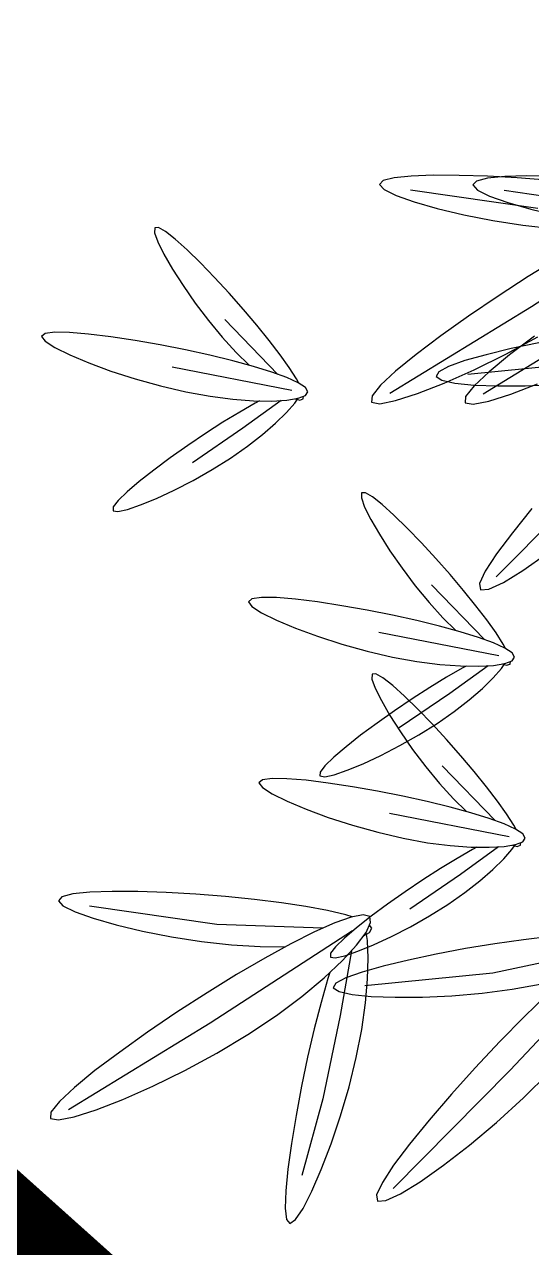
# Model space of a CAD drawing. Extents: x 302512 to 1034855, y -184136 to 410364.
# Drawn here: x 532827 to 534357, y -142733 to -139042 of the extents above; entities that cross this region are included whole.
import ezdxf

# ---------------------------------------------------------------- set-up
doc = ezdxf.new("R2010")
doc.units = 0
doc.header["$MEASUREMENT"] = 0
doc.linetypes.add('DASHED2', pattern=[0.375, 0.25, -0.125])
for name, color, linetype in [('PUB_TEXT', 7, 'Continuous'), ('坐椅', 7, 'Continuous'), ('树', 80, 'Continuous'), ('绿化', 97, 'Continuous'), ('绿地', 3, 'Continuous')]:
    doc.layers.add(name, color=color, linetype=linetype)
doc.styles.add('DIM_FONT', font='SIMPLEX.shx', dxfattribs={"width": 0.8})

# ---------------------------------------------------------------- blocks, each defined once
blk = doc.blocks.new('_F43BVI')
at = {"layer": '绿地'}
for p, q in [((-0.5587, 0.33), (-0.5031, 0.1218)), ((-0.5821, 0.2813), (-0.6544, 0.1346)), ((-0.4656, 0.2346), (-0.4167, 0.0292)), ((-0.65, 0.1902), (-0.6645, 0.1552)), ((-0.6529, 0.1989), (-0.6633, 0.1677)), ((-0.6216, 0.1595), (-0.6035, 0.1891)), ((-0.6052, 0.1435), (-0.5893, 0.1783)), ((-0.4116, 0.1779), (-0.4466, 0.0182)), ((-0.6196, 0.1685), (-0.6919, 0.0218)), ((-0.6633, 0.1677), (-0.6711, 0.1408)), ((-0.6386, 0.1344), (-0.6216, 0.1595)), ((-0.2873, 0.1604), (-0.1907, -0.0273)), ((-0.6645, 0.1552), (-0.6782, 0.12)), ((-0.6711, 0.1408), (-0.6758, 0.1194)), ((-0.6227, 0.1091), (-0.6052, 0.1435)), ((-0.6535, 0.115), (-0.6386, 0.1344)), ((-0.6782, 0.12), (-0.6905, 0.0861)), ((-0.6758, 0.1194), (-0.6767, 0.1051)), ((-0.6654, 0.1028), (-0.6535, 0.115)), ((-0.641, 0.0764), (-0.6227, 0.1091)), ((-0.5031, 0.1218), (-0.4543, -0.0836)), ((-0.4568, 0.1168), (-0.4606, 0.081)), ((-0.4103, 0.0833), (-0.4003, 0.1195)), ((-0.6767, 0.1051), (-0.6734, 0.0992)), ((-0.6734, 0.0992), (-0.6654, 0.1028)), ((-0.6905, 0.0861), (-0.7008, 0.055)), ((-0.4606, 0.081), (-0.4632, 0.0482)), ((-0.4208, 0.0502), (-0.4103, 0.0833)), ((-0.6591, 0.0467), (-0.641, 0.0764)), ((-0.7008, 0.055), (-0.7086, 0.028)), ((-0.6761, 0.0216), (-0.6591, 0.0467)), ((-0.4632, 0.0482), (-0.4644, 0.0202)), ((-0.4312, 0.0217), (-0.4208, 0.0502)), ((-0.7086, 0.028), (-0.7133, 0.0066)), ((-0.691, 0.0022), (-0.6761, 0.0216)), ((-0.4644, 0.0202), (-0.4638, -0.0017)), ((-0.4411, -0.0006), (-0.4312, 0.0217)), ((-0.7133, 0.0066), (-0.7143, -0.0077)), ((-0.7029, -0.01), (-0.691, 0.0022)), ((-0.7143, -0.0077), (-0.7109, -0.0136)), ((-0.7109, -0.0136), (-0.7029, -0.01)), ((-0.4638, -0.0017), (-0.4613, -0.0158)), ((-0.4566, -0.0207), (-0.4498, -0.0153)), ((-0.4498, -0.0153), (-0.4411, -0.0006)), ((-0.4613, -0.0158), (-0.4566, -0.0207)), ((0.3071, -0.0158), (0.4109, -0.2047)), ((-0.1068, -0.0451), (-0.1232, -0.0494)), ((-0.1006, -0.044), (-0.1068, -0.0451)), ((-0.0798, -0.0448), (-0.0831, -0.0433)), ((-0.0798, -0.0494), (-0.0798, -0.0448)), ((-0.0944, -0.0552), (-0.1699, -0.1908)), ((-0.1424, -0.0554), (-0.1639, -0.063)), ((-0.1232, -0.0494), (-0.1424, -0.0554)), ((-0.0833, -0.0545), (-0.0798, -0.0494)), ((-0.0781, -0.0568), (-0.0827, -0.0507)), ((-0.07, -0.0705), (-0.0781, -0.0568)), ((0.3011, -0.0531), (0.2866, -0.1872)), ((-0.1872, -0.0718), (-0.2116, -0.0818)), ((-0.1195, -0.0658), (-0.2068, -0.1083)), ((-0.1639, -0.063), (-0.1872, -0.0718)), ((-0.0866, -0.0719), (-0.0681, -0.1292)), ((-0.0615, -0.0878), (-0.07, -0.0705)), ((-0.2367, -0.0927), (-0.2614, -0.1041)), ((-0.2116, -0.0818), (-0.2367, -0.0927)), ((-0.0529, -0.1081), (-0.0615, -0.0878)), ((-0.2614, -0.1041), (-0.2847, -0.1154)), ((-0.1862, -0.1184), (-0.1623, -0.1076)), ((-0.1623, -0.1076), (-0.1419, -0.097)), ((-0.0948, -0.0985), (-0.0938, -0.1044)), ((-0.0938, -0.1044), (-0.0891, -0.1267)), ((-0.0446, -0.131), (-0.0529, -0.1081)), ((0.0997, -0.108), (0.0805, -0.114)), ((0.1162, -0.1037), (0.0997, -0.108)), ((0.1224, -0.1026), (0.1162, -0.1037)), ((0.1397, -0.1131), (0.1431, -0.108)), ((0.1432, -0.1034), (0.1399, -0.1019)), ((0.1431, -0.108), (0.1432, -0.1034)), ((0.265, -0.1033), (0.2583, -0.1372)), ((-0.2847, -0.1154), (-0.3057, -0.1264)), ((-0.2118, -0.1285), (-0.1862, -0.1184)), ((0.1034, -0.1243), (0.0161, -0.1668)), ((0.059, -0.1215), (0.0358, -0.1304)), ((0.1285, -0.1137), (0.053, -0.2493)), ((0.0805, -0.114), (0.059, -0.1215)), ((0.1448, -0.1154), (0.1403, -0.1092)), ((0.1529, -0.1291), (0.1448, -0.1154)), ((-0.3232, -0.1364), (-0.3363, -0.1452)), ((-0.3057, -0.1264), (-0.3232, -0.1364)), ((-0.264, -0.1453), (-0.2382, -0.1375)), ((-0.2382, -0.1375), (-0.2118, -0.1285)), ((-0.0891, -0.1267), (-0.0833, -0.1509)), ((-0.0681, -0.1292), (-0.0464, -0.2038)), ((-0.037, -0.1561), (-0.0446, -0.131)), ((0.0358, -0.1304), (0.0113, -0.1404)), ((0.1363, -0.1305), (0.1548, -0.1877)), ((0.1614, -0.1463), (0.1529, -0.1291)), ((0.2583, -0.1372), (0.252, -0.1733)), ((0.3137, -0.1704), (0.3186, -0.1343)), ((-0.344, -0.1521), (-0.3452, -0.1568)), ((-0.3363, -0.1452), (-0.344, -0.1521)), ((-0.3096, -0.156), (-0.2882, -0.1515)), ((-0.2882, -0.1515), (-0.264, -0.1453)), ((-0.0833, -0.1509), (-0.0766, -0.1765)), ((-0.0137, -0.1513), (-0.0384, -0.1626)), ((0.0113, -0.1404), (-0.0137, -0.1513)), ((0.17, -0.1666), (0.1614, -0.1463)), ((-0.3452, -0.1568), (-0.3393, -0.1589)), ((-0.3393, -0.1589), (-0.327, -0.1586)), ((-0.327, -0.1586), (-0.3096, -0.156)), ((-0.0384, -0.1626), (-0.0618, -0.174)), ((-0.0304, -0.1828), (-0.037, -0.1561)), ((0.0367, -0.177), (0.0606, -0.1661)), ((0.0606, -0.1661), (0.0811, -0.1555)), ((0.1282, -0.1571), (0.1292, -0.163)), ((0.1292, -0.163), (0.1339, -0.1853)), ((0.1783, -0.1895), (0.17, -0.1666)), ((0.3067, -0.208), (0.3137, -0.1704)), ((-0.0827, -0.185), (-0.1003, -0.195)), ((-0.0618, -0.174), (-0.0827, -0.185)), ((-0.0766, -0.1765), (-0.0691, -0.2027)), ((-0.0249, -0.2101), (-0.0304, -0.1828)), ((0.0111, -0.187), (0.0367, -0.177)), ((0.1339, -0.1853), (0.1396, -0.2095)), ((0.252, -0.1733), (0.2463, -0.2108)), ((-0.4964, -0.2006), (-0.5719, -0.3362)), ((-0.5444, -0.2008), (-0.5659, -0.2084)), ((-0.5252, -0.1948), (-0.5444, -0.2008)), ((-0.5087, -0.1905), (-0.5252, -0.1948)), ((-0.5025, -0.1894), (-0.5087, -0.1905)), ((-0.4852, -0.2), (-0.4818, -0.1949)), ((-0.4817, -0.1902), (-0.485, -0.1887)), ((-0.4801, -0.2022), (-0.4846, -0.1961)), ((-0.4818, -0.1949), (-0.4817, -0.1902)), ((-0.1003, -0.195), (-0.1134, -0.2037)), ((-0.0411, -0.2038), (-0.0152, -0.1961)), ((-0.0152, -0.1961), (0.0111, -0.187)), ((0.1548, -0.1877), (0.1765, -0.2624)), ((0.1859, -0.2146), (0.1783, -0.1895)), ((0.2866, -0.1872), (0.2515, -0.3469)), ((-0.5891, -0.2173), (-0.6136, -0.2273)), ((-0.5215, -0.2112), (-0.6088, -0.2537)), ((-0.5659, -0.2084), (-0.5891, -0.2173)), ((-0.4886, -0.2174), (-0.4701, -0.2746)), ((-0.472, -0.216), (-0.4801, -0.2022)), ((-0.4635, -0.2332), (-0.472, -0.216)), ((-0.1211, -0.2107), (-0.1222, -0.2154)), ((-0.1222, -0.2154), (-0.1163, -0.2175)), ((-0.1134, -0.2037), (-0.1211, -0.2107)), ((-0.1163, -0.2175), (-0.1041, -0.2171)), ((-0.1041, -0.2171), (-0.0866, -0.2146)), ((-0.0866, -0.2146), (-0.0653, -0.2101)), ((-0.0691, -0.2027), (-0.061, -0.2287)), ((-0.0653, -0.2101), (-0.0411, -0.2038)), ((-0.0205, -0.2367), (-0.0249, -0.2101)), ((0.1396, -0.2095), (0.1464, -0.2351)), ((0.1926, -0.2413), (0.1859, -0.2146)), ((0.2463, -0.2108), (0.2414, -0.2483)), ((0.2979, -0.2456), (0.3067, -0.208)), ((0.4109, -0.2047), (0.5075, -0.3925)), ((-0.6136, -0.2273), (-0.6386, -0.2381)), ((-0.061, -0.2287), (-0.0528, -0.2533)), ((-0.6386, -0.2381), (-0.6633, -0.2495)), ((-0.5643, -0.253), (-0.5438, -0.2424)), ((-0.4968, -0.2439), (-0.4957, -0.2498)), ((-0.4549, -0.2535), (-0.4635, -0.2332)), ((-0.0175, -0.2615), (-0.0205, -0.2367)), ((0.1464, -0.2351), (0.1539, -0.2613)), ((0.1981, -0.2686), (0.1926, -0.2413)), ((0.2414, -0.2483), (0.2376, -0.2841)), ((0.2879, -0.2818), (0.2979, -0.2456)), ((-0.6867, -0.2609), (-0.7076, -0.2718)), ((-0.6633, -0.2495), (-0.6867, -0.2609)), ((-0.6138, -0.2739), (-0.5882, -0.2638)), ((-0.5882, -0.2638), (-0.5643, -0.253)), ((-0.4957, -0.2498), (-0.491, -0.2721)), ((-0.4466, -0.2764), (-0.4549, -0.2535)), ((-0.0528, -0.2533), (-0.0447, -0.2755)), ((-0.0158, -0.2833), (-0.0175, -0.2615)), ((0.1539, -0.2613), (0.1619, -0.2873)), ((-0.7076, -0.2718), (-0.7252, -0.2819)), ((-0.6401, -0.2829), (-0.6138, -0.2739)), ((-0.491, -0.2721), (-0.4853, -0.2964)), ((-0.4701, -0.2746), (-0.4484, -0.3493)), ((-0.439, -0.3015), (-0.4466, -0.2764)), ((-0.0447, -0.2755), (-0.037, -0.2943)), ((0.2024, -0.2953), (0.1981, -0.2686)), ((-0.7383, -0.2906), (-0.746, -0.2975)), ((-0.7252, -0.2819), (-0.7383, -0.2906)), ((-0.6902, -0.2969), (-0.666, -0.2907)), ((-0.666, -0.2907), (-0.6401, -0.2829)), ((-0.037, -0.2943), (-0.0301, -0.3084)), ((-0.0156, -0.3009), (-0.0158, -0.2833)), ((0.1619, -0.2873), (0.1701, -0.3119)), ((0.2054, -0.3201), (0.2024, -0.2953)), ((0.2376, -0.2841), (0.2349, -0.3169)), ((0.2774, -0.3149), (0.2879, -0.2818)), ((-0.746, -0.2975), (-0.7472, -0.3022)), ((-0.7472, -0.3022), (-0.7412, -0.3043)), ((-0.7412, -0.3043), (-0.729, -0.304)), ((-0.729, -0.304), (-0.7116, -0.3015)), ((-0.7116, -0.3015), (-0.6902, -0.2969)), ((-0.4853, -0.2964), (-0.4785, -0.3219)), ((-0.4324, -0.3282), (-0.439, -0.3015)), ((-0.0301, -0.3084), (-0.0242, -0.3169)), ((-0.0168, -0.3131), (-0.0156, -0.3009)), ((-0.4785, -0.3219), (-0.471, -0.3482)), ((-0.0242, -0.3169), (-0.0197, -0.3187)), ((-0.0197, -0.3187), (-0.0168, -0.3131)), ((0.1701, -0.3119), (0.1783, -0.3341)), ((0.1848, -0.3157), (0.18, -0.3174)), ((0.1892, -0.3203), (0.1848, -0.3157)), ((0.198, -0.3261), (0.1875, -0.3243)), ((0.1907, -0.3288), (0.1892, -0.3203)), ((0.2194, -0.332), (0.198, -0.3261)), ((0.2071, -0.3419), (0.2054, -0.3201)), ((0.2349, -0.3169), (0.2338, -0.3449)), ((0.2669, -0.3434), (0.2774, -0.3149)), ((-0.4268, -0.3555), (-0.4324, -0.3282)), ((0.1632, -0.335), (0.1581, -0.3421)), ((0.1783, -0.3341), (0.1859, -0.3528)), ((0.1801, -0.3402), (0.2357, -0.5484)), ((0.2074, -0.3595), (0.2071, -0.3419)), ((0.2445, -0.3409), (0.2194, -0.332)), ((0.2726, -0.3529), (0.2445, -0.3409)), ((-0.471, -0.3482), (-0.463, -0.3741)), ((-0.4225, -0.3821), (-0.4268, -0.3555)), ((0.1581, -0.3421), (0.1458, -0.3622)), ((0.1859, -0.3528), (0.1929, -0.367)), ((0.2041, -0.3494), (0.2778, -0.3887)), ((0.2338, -0.3449), (0.2344, -0.3668)), ((0.2571, -0.3657), (0.2669, -0.3434)), ((0.303, -0.3678), (0.2726, -0.3529)), ((0.1458, -0.3622), (0.1325, -0.3868)), ((0.1929, -0.367), (0.1987, -0.3755)), ((0.2032, -0.3773), (0.2061, -0.3717)), ((0.2061, -0.3717), (0.2074, -0.3595)), ((0.2344, -0.3668), (0.2369, -0.3809)), ((0.2484, -0.3804), (0.2571, -0.3657)), ((0.3349, -0.3855), (0.303, -0.3678)), ((-0.463, -0.3741), (-0.4548, -0.3988)), ((-0.4195, -0.4069), (-0.4225, -0.3821)), ((0.1325, -0.3868), (0.1183, -0.4151)), ((0.1654, -0.375), (0.1192, -0.5017)), ((0.1987, -0.3755), (0.2032, -0.3773)), ((0.2216, -0.3838), (0.2284, -0.3887)), ((0.2369, -0.3809), (0.2415, -0.3858)), ((0.2415, -0.3858), (0.2484, -0.3804)), ((0.3673, -0.4057), (0.3349, -0.3855)), ((-0.4548, -0.3988), (-0.4467, -0.421)), ((0.2284, -0.3887), (0.2546, -0.4065)), ((0.2778, -0.3887), (0.3716, -0.4422)), ((-0.4178, -0.4287), (-0.4195, -0.4069)), ((0.1183, -0.4151), (0.1037, -0.4464)), ((0.2546, -0.4065), (0.2837, -0.425)), ((0.3991, -0.4276), (0.3673, -0.4057)), ((-0.4467, -0.421), (-0.439, -0.4397)), ((-0.4175, -0.4463), (-0.4178, -0.4287)), ((0.163, -0.4581), (0.1732, -0.4277)), ((0.2837, -0.425), (0.3151, -0.4441)), ((0.4292, -0.45), (0.3991, -0.4276)), ((-0.439, -0.4397), (-0.432, -0.4538)), ((-0.4188, -0.4585), (-0.4175, -0.4463)), ((0.1037, -0.4464), (0.0889, -0.48)), ((0.3151, -0.4441), (0.348, -0.463)), ((0.3716, -0.4422), (0.4559, -0.4977)), ((0.4562, -0.4719), (0.4292, -0.45)), ((-0.432, -0.4538), (-0.4262, -0.4623)), ((-0.4262, -0.4623), (-0.4217, -0.4641)), ((-0.4217, -0.4641), (-0.4188, -0.4585)), ((0.1496, -0.4919), (0.163, -0.4581)), ((0.348, -0.463), (0.3811, -0.4812)), ((0.0889, -0.48), (0.0744, -0.515)), ((0.3811, -0.4812), (0.4131, -0.4978)), ((0.4789, -0.492), (0.4562, -0.4719)), ((0.1337, -0.5267), (0.1496, -0.4919)), ((0.4962, -0.5093), (0.4789, -0.492)), ((0.1192, -0.5017), (0.047, -0.6484)), ((0.4131, -0.4978), (0.4426, -0.5121)), ((0.4426, -0.5121), (0.4683, -0.5234)), ((0.5067, -0.5227), (0.4962, -0.5093)), ((0.0744, -0.515), (0.0607, -0.5502)), ((0.1162, -0.5612), (0.1337, -0.5267)), ((0.4683, -0.5234), (0.4889, -0.5308)), ((0.5092, -0.5311), (0.5067, -0.5227)), ((0.4889, -0.5308), (0.503, -0.5336)), ((0.503, -0.5336), (0.5092, -0.5311)), ((0.0607, -0.5502), (0.0484, -0.5841)), ((0.2357, -0.5484), (0.2846, -0.7538)), ((0.0979, -0.5939), (0.1162, -0.5612)), ((0.0484, -0.5841), (0.038, -0.6153)), ((0.0798, -0.6235), (0.0979, -0.5939)), ((0.038, -0.6153), (0.0302, -0.6423)), ((0.0628, -0.6487), (0.0798, -0.6235)), ((0.0302, -0.6423), (0.0256, -0.6636)), ((0.0478, -0.668), (0.0628, -0.6487)), ((0.0256, -0.6636), (0.0246, -0.6779)), ((0.0359, -0.6802), (0.0478, -0.668)), ((0.0246, -0.6779), (0.028, -0.6838)), ((0.028, -0.6838), (0.0359, -0.6802))]:
    blk.add_line(p, q, dxfattribs=at)
for points in [[(-0.4664, 0.1138), (-0.4536, 0.0765), (-0.4414, 0.0451), (-0.4303, 0.0213), (-0.4208, 0.0069), (-0.4134, 0.0038), (-0.4084, 0.013), (-0.4059, 0.0333), (-0.4057, 0.0626), (-0.4078, 0.099)], [(-0.2591, 0.043), (-0.2378, 0.0098), (-0.2185, -0.0178), (-0.202, -0.0382), (-0.1894, -0.0499), (-0.1814, -0.0512), (-0.1788, -0.041), (-0.1811, -0.0207), (-0.188, 0.0078), (-0.1987, 0.0426)], [(-0.5514, 0.1727), (-0.541, 0.1299), (-0.5293, 0.0859), (-0.5168, 0.0423), (-0.5039, 0.001), (-0.4911, -0.0363), (-0.479, -0.0677), (-0.4679, -0.0915), (-0.4584, -0.1058), (-0.4509, -0.109), (-0.4459, -0.0997), (-0.4434, -0.0795), (-0.4433, -0.0501), (-0.4453, -0.0138), (-0.4496, 0.0277), (-0.4559, 0.0722), (-0.4642, 0.1178)], [(0.3337, -0.1296), (0.3519, -0.1668), (0.3722, -0.2059), (0.3941, -0.2458), (0.4167, -0.2851), (0.4391, -0.3222), (0.4604, -0.3553), (0.4797, -0.3829), (0.4962, -0.4033), (0.5088, -0.415), (0.5168, -0.4163), (0.5194, -0.4061), (0.517, -0.3858), (0.5102, -0.3573), (0.4995, -0.3225), (0.4854, -0.2833), (0.4686, -0.2415), (0.4496, -0.1992), (0.4291, -0.1582)]]:
    blk.add_lwpolyline(points, dxfattribs=at)
for points in [[(-0.1855, -0.1676), (-0.2015, -0.1962), (-0.2168, -0.2251), (-0.2308, -0.2529), (-0.2428, -0.2786), (-0.2523, -0.3009), (-0.2584, -0.3188), (-0.2607, -0.331), (-0.2584, -0.3363), (-0.2512, -0.334), (-0.2398, -0.3248), (-0.225, -0.3097), (-0.2079, -0.2898), (-0.1893, -0.2663), (-0.1703, -0.2401), (-0.1518, -0.2123), (-0.1346, -0.1841), (-0.1197, -0.1563), (-0.1072, -0.1299), (-0.0972, -0.1055), (-0.0897, -0.0836), (-0.0849, -0.0651), (-0.0827, -0.0507), (-0.0832, -0.0408), (-0.0866, -0.0364), (-0.0927, -0.0378), (-0.1013, -0.0446), (-0.1121, -0.0563), (-0.1247, -0.0724), (-0.1386, -0.0921), (-0.1537, -0.1149), (-0.1694, -0.1403)], [(0.0375, -0.2262), (0.0215, -0.2548), (0.0062, -0.2836), (-0.0078, -0.3115), (-0.0199, -0.3371), (-0.0293, -0.3595), (-0.0355, -0.3774), (-0.0378, -0.3895), (-0.0355, -0.3949), (-0.0283, -0.3926), (-0.0168, -0.3834), (-0.0021, -0.3683), (0.0151, -0.3484), (0.0336, -0.3248), (0.0526, -0.2986), (0.0712, -0.2709), (0.0883, -0.2426), (0.1033, -0.2149), (0.1158, -0.1885), (0.1258, -0.164), (0.1332, -0.1422), (0.1381, -0.1237), (0.1403, -0.1092), (0.1397, -0.0994), (0.1364, -0.095), (0.1303, -0.0963), (0.1216, -0.1032), (0.1108, -0.1149), (0.0983, -0.1309), (0.0843, -0.1506), (0.0693, -0.1735), (0.0536, -0.1989)], [(-0.5874, -0.3131), (-0.6034, -0.3417), (-0.6187, -0.3705), (-0.6327, -0.3983), (-0.6448, -0.424), (-0.6542, -0.4463), (-0.6604, -0.4642), (-0.6627, -0.4764), (-0.6604, -0.4817), (-0.6532, -0.4795), (-0.6417, -0.4702), (-0.627, -0.4551), (-0.6098, -0.4353), (-0.5913, -0.4117), (-0.5723, -0.3855), (-0.5537, -0.3577), (-0.5366, -0.3295), (-0.5217, -0.3018), (-0.5092, -0.2753), (-0.4991, -0.2509), (-0.4917, -0.2291), (-0.4868, -0.2106), (-0.4846, -0.1961), (-0.4852, -0.1863), (-0.4885, -0.1818), (-0.4947, -0.1832), (-0.5033, -0.19), (-0.5141, -0.2018), (-0.5266, -0.2178), (-0.5406, -0.2375), (-0.5556, -0.2603), (-0.5714, -0.2857)], [(0.1979, -0.5404), (0.2095, -0.5844), (0.2221, -0.6279), (0.235, -0.6692), (0.2477, -0.7065), (0.2599, -0.7379), (0.271, -0.7617), (0.2805, -0.7761), (0.2879, -0.7792), (0.2929, -0.77), (0.2955, -0.7497), (0.2956, -0.7204), (0.2935, -0.684), (0.2893, -0.6425), (0.2829, -0.598), (0.2747, -0.5524), (0.2645, -0.5076), (0.2526, -0.4656), (0.2396, -0.4271), (0.226, -0.393), (0.2123, -0.3641), (0.1993, -0.3409), (0.1875, -0.3243), (0.1775, -0.3151), (0.1699, -0.3138), (0.1651, -0.3212), (0.1631, -0.3363), (0.1636, -0.3584), (0.1666, -0.3865), (0.1717, -0.4197), (0.1787, -0.457), (0.1875, -0.4976)]]:
    blk.add_lwpolyline(points, close=True, dxfattribs=at)
at = {"style": 'DIM_FONT', "width": 0.7, "flags": 9}
for tag in ['YSIZE', 'XSIZE']:
    blk.add_attdef(tag, (0, 0), '', height=0.5, dxfattribs=at)
blk = doc.blocks.new('ZU')
at = {"layer": '绿地', "xscale": 1.5, "yscale": 1.5, "zscale": 0.001, "rotation": 260.5308552460376}
blk.add_blockref('_F43BVI', (-0.8522, 0.1655), dxfattribs=at)
blk = doc.blocks.new('A$C0B5A7686')
at = {"layer": '树', "linetype": 'ByBlock', "xscale": 640, "yscale": 640, "zscale": 640, "rotation": 151.15692544915}
blk.add_blockref('ZU', (642.8, 1492.6), dxfattribs=at)
blk = doc.blocks.new('A$C750B0621')
at = {"layer": '树'}
blk.add_blockref('A$C0B5A7686', (0, 0), dxfattribs=at)
blk = doc.blocks.new('A$C5AB93D8E')
at = {"layer": '绿化', "xscale": 0.8, "yscale": 0.8, "zscale": 0.8}
blk.add_blockref('A$C750B0621', (0, 0), dxfattribs=at)
blk = doc.blocks.new('A$C68DB62A4')
at = {"layer": '绿化', "rotation": 236.3690562220917}
blk.add_blockref('A$C5AB93D8E', (801.7, 2393.5), dxfattribs=at)
blk = doc.blocks.new('_F37GYG')
at = {"layer": '绿化', "linetype": 'ByBlock', "xscale": 0.2867748092958204, "yscale": 0.2867748092958204, "zscale": 0.2867748092958204}
blk.add_blockref('A$C68DB62A4', (-306.06, -300.5), dxfattribs=at)
at = {"style": 'DIM_FONT', "width": 0.8, "flags": 9}
for tag in ['YSIZE', 'XSIZE']:
    blk.add_attdef(tag, (0, 0), '', height=0.5, dxfattribs=at)

msp = doc.modelspace()

# ---------------------------------------------------------------- linework, layer by layer
at = {"layer": 'PUB_TEXT', "linetype": 'DASHED2', "ltscale": 11501}
msp.add_lwpolyline([(608006.8, -19167.4, 500, 500, 0), (599136.8, -17197.4, 500, 500, 0), (598126.8, -21247.4, 500, 500, 0), (572296.8, -9157.4, 500, 500, 0), (560516.8, -5577.4, 500, 500, 0), (531276.8, -7547.4, 500, 500, 0), (511806.8, -11707.4, 500, 500, 0), (488906.8, -9117.4, 500, 500, 0), (483536.8, -7917.4, 500, 500, 0), (457916.8, 72.6, 500, 500, 0), (449616.8, 402.6, 500, 500, 0), (431476.8, -69887.4, 500, 500, 0), (494626.8, -111807.4, 500, 500, 0), (518426.8, -129957.4, 500, 500, 0), (548476.8, -156867.4, 500, 500, 0), (627906.8, -164037.4, 500, 500, 0)], format="xyseb", dxfattribs=at)

# ---------------------------------------------------------------- block references
at = {"layer": '坐椅', "xscale": 10.78272, "yscale": 10.78272, "zscale": 10.78272}
msp.add_blockref('_F37GYG', (534397.5, -141520.9, -116953.2), dxfattribs=at)

doc.saveas('drawing.dxf')
